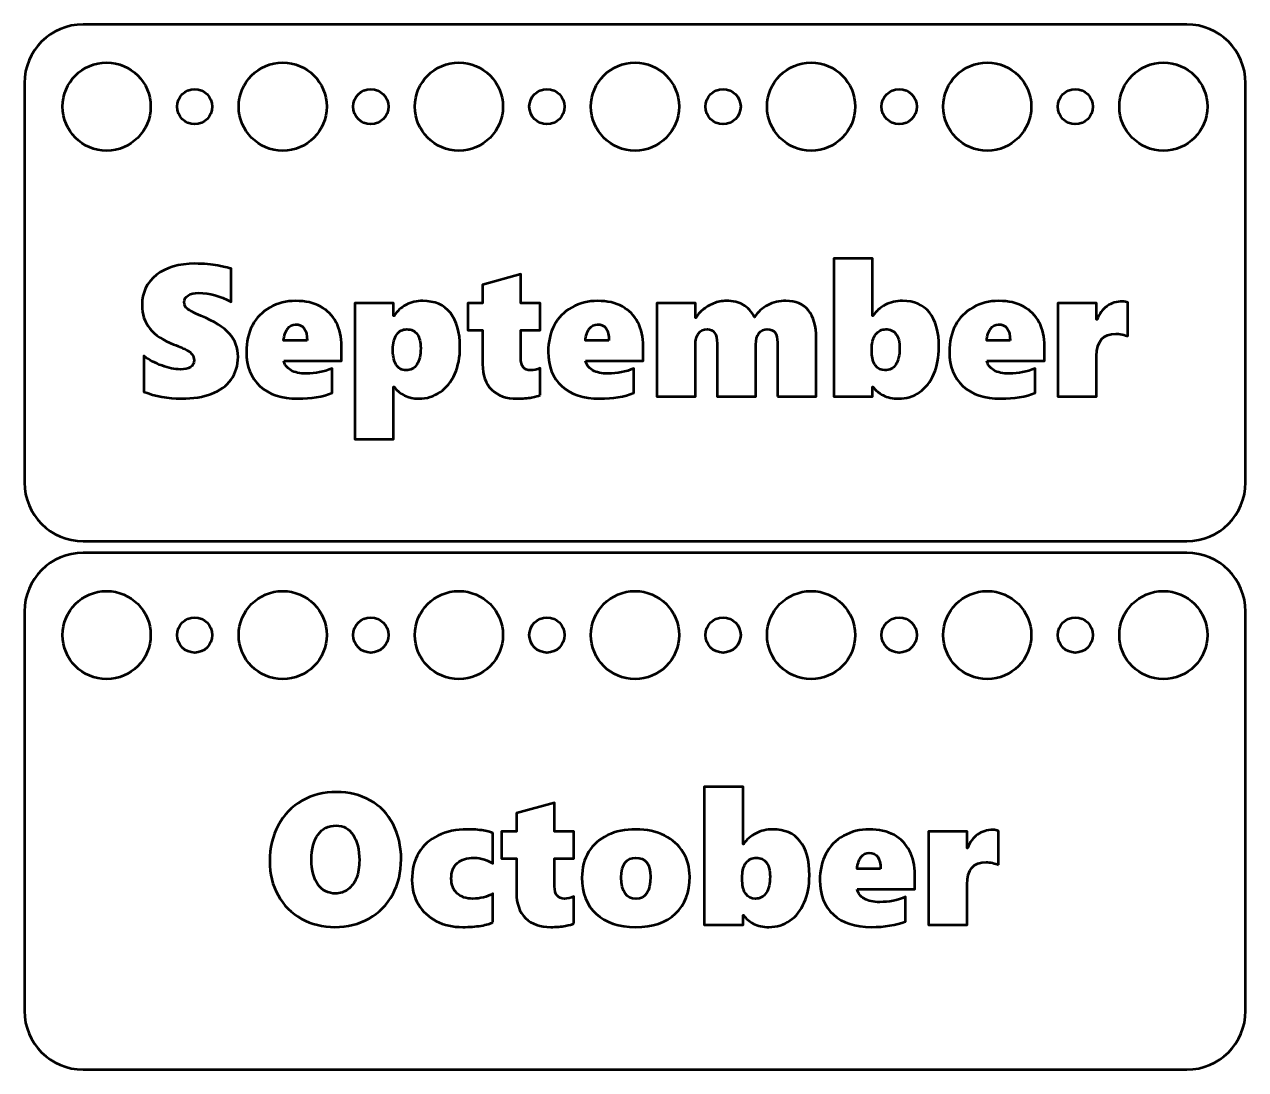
# Model space of a CAD drawing. Header units: centimetres. Extents: x -15.7 to 15.7, y -8.9 to 8.9.
# Drawn here: x 5.3 to 15.7, y 0.05 to 8.95 of the extents above; entities that cross this region are included whole.
import ezdxf

# ---------------------------------------------------------------- set-up
doc = ezdxf.new("R2010")
doc.units = ezdxf.units.CM
doc.header["$MEASUREMENT"] = 0
doc.layers.add('Layer 1', color=7, linetype='Continuous')

msp = doc.modelspace()

# ---------------------------------------------------------------- linework, layer by layer
at = {"layer": 'Layer 1', "lineweight": 53}
for centre, major_axis in [((6.00001, 8.24999), (0, 0.37501)), ((7.50001, 8.24999), (0, 0.37501)), ((9.00001, 8.24999), (0, 0.37501)), ((10.50001, 8.24999), (0, 0.37501)), ((12.00001, 8.24999), (0, 0.37501)), ((13.50001, 8.24999), (0, 0.37501)), ((15.00001, 8.24999), (0, 0.37501)), ((6.75, 8.25), (0, 0.15)), ((8.25, 8.25), (0, 0.15)), ((9.75, 8.25), (0, 0.15)), ((11.25, 8.25), (0, 0.15)), ((12.75, 8.25), (0, 0.15)), ((14.25, 8.25), (0, 0.15)), ((6.00001, 3.74999), (0, 0.37501)), ((7.50001, 3.74999), (0, 0.37501)), ((9.00001, 3.74999), (0, 0.37501)), ((10.50001, 3.74999), (0, 0.37501)), ((12.00001, 3.74999), (0, 0.37501)), ((13.50001, 3.74999), (0, 0.37501)), ((15.00001, 3.74999), (0, 0.37501)), ((6.75, 3.75), (0, 0.15)), ((8.25, 3.75), (0, 0.15)), ((9.75, 3.75), (0, 0.15)), ((11.25, 3.75), (0, 0.15)), ((12.75, 3.75), (0, 0.15)), ((14.25, 3.75), (0, 0.15))]:
    msp.add_ellipse(centre, major_axis=major_axis, ratio=1, dxfattribs=at)
for points in [[(5.3, 5.05), (5.3, 5.05), (5.3, 8.45), (5.3, 8.45), (5.3, 8.45), (5.3, 8.72614), (5.52386, 8.95), (5.8, 8.95), (5.8, 8.95), (5.8, 8.95), (15.2, 8.95), (15.2, 8.95), (15.2, 8.95), (15.47614, 8.95), (15.7, 8.72614), (15.7, 8.45), (15.7, 8.45), (15.7, 8.45), (15.7, 5.05), (15.7, 5.05), (15.7, 5.05), (15.7, 4.77386), (15.47614, 4.55), (15.2, 4.55), (15.2, 4.55), (15.2, 4.55), (5.8, 4.55), (5.8, 4.55), (5.8, 4.55), (5.52386, 4.55), (5.3, 4.77386), (5.3, 5.05)], [(5.3, 0.55), (5.3, 0.55), (5.3, 3.95), (5.3, 3.95), (5.3, 3.95), (5.3, 4.22614), (5.52386, 4.45), (5.8, 4.45), (5.8, 4.45), (5.8, 4.45), (15.2, 4.45), (15.2, 4.45), (15.2, 4.45), (15.47614, 4.45), (15.7, 4.22614), (15.7, 3.95), (15.7, 3.95), (15.7, 3.95), (15.7, 0.55), (15.7, 0.55), (15.7, 0.55), (15.7, 0.27386), (15.47614, 0.05), (15.2, 0.05), (15.2, 0.05), (15.2, 0.05), (5.8, 0.05), (5.8, 0.05), (5.8, 0.05), (5.52386, 0.05), (5.3, 0.27386), (5.3, 0.55)]]:
    msp.add_open_spline(points, degree=3, knots=[0, 0, 0, 0, 0.11111111, 0.11111111, 0.11111111, 0.11111111, 0.22222222, 0.22222222, 0.22222222, 0.22222222, 0.33333333, 0.33333333, 0.33333333, 0.33333333, 0.44444444, 0.44444444, 0.44444444, 0.44444444, 0.55555556, 0.55555556, 0.55555556, 0.55555556, 0.66666667, 0.66666667, 0.66666667, 0.66666667, 0.77777778, 0.77777778, 0.77777778, 0.77777778, 1, 1, 1, 1], dxfattribs=at)
at = {"layer": 'Layer 1', "color": 5, "lineweight": 53}
for points, knots in [([(7.11914, 6.11924), (7.11914, 6.04542), (7.0993, 5.98113), (7.05988, 5.92636), (7.05988, 5.92636), (7.02045, 5.87159), (6.96489, 5.83084), (6.89372, 5.80386), (6.89372, 5.80386), (6.82254, 5.77713), (6.73682, 5.76364), (6.63654, 5.76364), (6.63654, 5.76364), (6.52039, 5.76364), (6.41403, 5.78322), (6.31746, 5.82264), (6.31746, 5.82264), (6.31746, 5.82264), (6.31746, 6.12718), (6.31746, 6.12718), (6.31746, 6.12718), (6.36402, 6.09305), (6.41535, 6.06527), (6.47171, 6.04436), (6.47171, 6.04436), (6.52806, 6.02346), (6.58045, 6.01288), (6.62913, 6.01288), (6.62913, 6.01288), (6.66565, 6.01288), (6.69422, 6.01949), (6.71433, 6.03272), (6.71433, 6.03272), (6.73444, 6.04595), (6.74449, 6.065), (6.74449, 6.0904), (6.74449, 6.0904), (6.74449, 6.10839), (6.73947, 6.12453), (6.72941, 6.13803), (6.72941, 6.13803), (6.71936, 6.15178), (6.70401, 6.16448), (6.68364, 6.17639), (6.68364, 6.17639), (6.66327, 6.1883), (6.62543, 6.2047), (6.56987, 6.22534), (6.56987, 6.22534), (6.39101, 6.29413), (6.30158, 6.40525), (6.30158, 6.55871), (6.30158, 6.55871), (6.30158, 6.66613), (6.34233, 6.75212), (6.42408, 6.81642), (6.42408, 6.81642), (6.50557, 6.88071), (6.61511, 6.91299), (6.75269, 6.91299), (6.75269, 6.91299), (6.79132, 6.91299), (6.82704, 6.9114), (6.85959, 6.90823), (6.85959, 6.90823), (6.89213, 6.90532), (6.92176, 6.90135), (6.94849, 6.89685), (6.94849, 6.89685), (6.97494, 6.89209), (7.01225, 6.88336), (7.06041, 6.87039), (7.06041, 6.87039), (7.06041, 6.87039), (7.06041, 6.58755), (7.06041, 6.58755), (7.06041, 6.58755), (6.96674, 6.63835), (6.87493, 6.66375), (6.78444, 6.66375), (6.78444, 6.66375), (6.74714, 6.66375), (6.71724, 6.65687), (6.69449, 6.64285), (6.69449, 6.64285), (6.67173, 6.62883), (6.66036, 6.60978), (6.66036, 6.58544), (6.66036, 6.58544), (6.66036, 6.56242), (6.66962, 6.5431), (6.68787, 6.52776), (6.68787, 6.52776), (6.70613, 6.51268), (6.74449, 6.49283), (6.80297, 6.46849), (6.80297, 6.46849), (6.91806, 6.42219), (6.99955, 6.37112), (7.04744, 6.31583), (7.04744, 6.31583), (7.09533, 6.26079), (7.11914, 6.19518), (7.11914, 6.11924)], [0, 0, 0, 0, 0.03703704, 0.03703704, 0.03703704, 0.03703704, 0.07407407, 0.07407407, 0.07407407, 0.07407407, 0.11111111, 0.11111111, 0.11111111, 0.11111111, 0.14814815, 0.14814815, 0.14814815, 0.14814815, 0.18518519, 0.18518519, 0.18518519, 0.18518519, 0.22222222, 0.22222222, 0.22222222, 0.22222222, 0.25925926, 0.25925926, 0.25925926, 0.25925926, 0.2962963, 0.2962963, 0.2962963, 0.2962963, 0.33333333, 0.33333333, 0.33333333, 0.33333333, 0.37037037, 0.37037037, 0.37037037, 0.37037037, 0.40740741, 0.40740741, 0.40740741, 0.40740741, 0.44444444, 0.44444444, 0.44444444, 0.44444444, 0.48148148, 0.48148148, 0.48148148, 0.48148148, 0.51851852, 0.51851852, 0.51851852, 0.51851852, 0.55555556, 0.55555556, 0.55555556, 0.55555556, 0.59259259, 0.59259259, 0.59259259, 0.59259259, 0.62962963, 0.62962963, 0.62962963, 0.62962963, 0.66666667, 0.66666667, 0.66666667, 0.66666667, 0.7037037, 0.7037037, 0.7037037, 0.7037037, 0.74074074, 0.74074074, 0.74074074, 0.74074074, 0.77777778, 0.77777778, 0.77777778, 0.77777778, 0.81481481, 0.81481481, 0.81481481, 0.81481481, 0.85185185, 0.85185185, 0.85185185, 0.85185185, 0.88888889, 0.88888889, 0.88888889, 0.88888889, 0.92592593, 0.92592593, 0.92592593, 0.92592593, 1, 1, 1, 1]), ([(13.08842, 6.20364), (13.08842, 6.11686), (13.07413, 6.04013), (13.04529, 5.97319), (13.04529, 5.97319), (13.01671, 5.90625), (12.97597, 5.85466), (12.92332, 5.81814), (12.92332, 5.81814), (12.87066, 5.7819), (12.81087, 5.76364), (12.74419, 5.76364), (12.74419, 5.76364), (12.69313, 5.76364), (12.64921, 5.77316), (12.61269, 5.79195), (12.61269, 5.79195), (12.57645, 5.81074), (12.54761, 5.83534), (12.52644, 5.86524), (12.52644, 5.86524), (12.52644, 5.86524), (12.52327, 5.86524), (12.52327, 5.86524), (12.52327, 5.86524), (12.52327, 5.86524), (12.52327, 5.78269), (12.52327, 5.78269), (12.52327, 5.78269), (12.52327, 5.78269), (12.19307, 5.78269), (12.19307, 5.78269), (12.19307, 5.78269), (12.19307, 5.78269), (12.19307, 6.95744), (12.19307, 6.95744), (12.19307, 6.95744), (12.19307, 6.95744), (12.52327, 6.95744), (12.52327, 6.95744), (12.52327, 6.95744), (12.52327, 6.95744), (12.52327, 6.46849), (12.52327, 6.46849), (12.52327, 6.46849), (12.52327, 6.46849), (12.52644, 6.46849), (12.52644, 6.46849), (12.52644, 6.46849), (12.5521, 6.50765), (12.58729, 6.5386), (12.63148, 6.56136), (12.63148, 6.56136), (12.67567, 6.58411), (12.72435, 6.59549), (12.77753, 6.59549), (12.77753, 6.59549), (12.87781, 6.59549), (12.9548, 6.56215), (13.00825, 6.49548), (13.00825, 6.49548), (13.06169, 6.42907), (13.08842, 6.3317), (13.08842, 6.20364)], [0, 0, 0, 0, 0.05882353, 0.05882353, 0.05882353, 0.05882353, 0.11764706, 0.11764706, 0.11764706, 0.11764706, 0.17647059, 0.17647059, 0.17647059, 0.17647059, 0.23529412, 0.23529412, 0.23529412, 0.23529412, 0.29411765, 0.29411765, 0.29411765, 0.29411765, 0.35294118, 0.35294118, 0.35294118, 0.35294118, 0.41176471, 0.41176471, 0.41176471, 0.41176471, 0.47058824, 0.47058824, 0.47058824, 0.47058824, 0.52941176, 0.52941176, 0.52941176, 0.52941176, 0.58823529, 0.58823529, 0.58823529, 0.58823529, 0.64705882, 0.64705882, 0.64705882, 0.64705882, 0.70588235, 0.70588235, 0.70588235, 0.70588235, 0.76470588, 0.76470588, 0.76470588, 0.76470588, 0.82352941, 0.82352941, 0.82352941, 0.82352941, 0.88235294, 0.88235294, 0.88235294, 0.88235294, 1, 1, 1, 1]), ([(9.69249, 5.7938), (9.6774, 5.78666), (9.65306, 5.77978), (9.61893, 5.77343), (9.61893, 5.77343), (9.5848, 5.76681), (9.54379, 5.76364), (9.49564, 5.76364), (9.49564, 5.76364), (9.40382, 5.76364), (9.33186, 5.78904), (9.27974, 5.83958), (9.27974, 5.83958), (9.22788, 5.89011), (9.20195, 5.96234), (9.20195, 6.05574), (9.20195, 6.05574), (9.20195, 6.05574), (9.20195, 6.34784), (9.20195, 6.34784), (9.20195, 6.34784), (9.20195, 6.34784), (9.07654, 6.34784), (9.07654, 6.34784), (9.07654, 6.34784), (9.07654, 6.34784), (9.07654, 6.57644), (9.07654, 6.57644), (9.07654, 6.57644), (9.07654, 6.57644), (9.20195, 6.57644), (9.20195, 6.57644), (9.20195, 6.57644), (9.20195, 6.57644), (9.20195, 6.73254), (9.20195, 6.73254), (9.20195, 6.73254), (9.20195, 6.73254), (9.52739, 6.8225), (9.52739, 6.8225), (9.52739, 6.8225), (9.52739, 6.8225), (9.52739, 6.57644), (9.52739, 6.57644), (9.52739, 6.57644), (9.52739, 6.57644), (9.69249, 6.57644), (9.69249, 6.57644), (9.69249, 6.57644), (9.69249, 6.57644), (9.69249, 6.34784), (9.69249, 6.34784), (9.69249, 6.34784), (9.69249, 6.34784), (9.52739, 6.34784), (9.52739, 6.34784), (9.52739, 6.34784), (9.52739, 6.34784), (9.52739, 6.10972), (9.52739, 6.10972), (9.52739, 6.10972), (9.52739, 6.03987), (9.55517, 6.00494), (9.61046, 6.00494), (9.61046, 6.00494), (9.63613, 6.00494), (9.66365, 6.01076), (9.69249, 6.0224), (9.69249, 6.0224), (9.69249, 6.0224), (9.69249, 5.7938), (9.69249, 5.7938)], [0, 0, 0, 0, 0.05263158, 0.05263158, 0.05263158, 0.05263158, 0.10526316, 0.10526316, 0.10526316, 0.10526316, 0.15789474, 0.15789474, 0.15789474, 0.15789474, 0.21052632, 0.21052632, 0.21052632, 0.21052632, 0.26315789, 0.26315789, 0.26315789, 0.26315789, 0.31578947, 0.31578947, 0.31578947, 0.31578947, 0.36842105, 0.36842105, 0.36842105, 0.36842105, 0.42105263, 0.42105263, 0.42105263, 0.42105263, 0.47368421, 0.47368421, 0.47368421, 0.47368421, 0.52631579, 0.52631579, 0.52631579, 0.52631579, 0.57894737, 0.57894737, 0.57894737, 0.57894737, 0.63157895, 0.63157895, 0.63157895, 0.63157895, 0.68421053, 0.68421053, 0.68421053, 0.68421053, 0.73684211, 0.73684211, 0.73684211, 0.73684211, 0.78947368, 0.78947368, 0.78947368, 0.78947368, 0.84210526, 0.84210526, 0.84210526, 0.84210526, 0.89473684, 0.89473684, 0.89473684, 0.89473684, 1, 1, 1, 1]), ([(7.50941, 6.0859), (7.51523, 6.05177), (7.53481, 6.02505), (7.56841, 6.00547), (7.56841, 6.00547), (7.60201, 5.98615), (7.64646, 5.97637), (7.70176, 5.97637), (7.70176, 5.97637), (7.77875, 5.97637), (7.85178, 5.99118), (7.92057, 6.02082), (7.92057, 6.02082), (7.92057, 6.02082), (7.92057, 5.81179), (7.92057, 5.81179), (7.92057, 5.81179), (7.8404, 5.77978), (7.7433, 5.76364), (7.629, 5.76364), (7.629, 5.76364), (7.49062, 5.76364), (7.38294, 5.79909), (7.30594, 5.86974), (7.30594, 5.86974), (7.22895, 5.94038), (7.19032, 6.03775), (7.19032, 6.16184), (7.19032, 6.16184), (7.19032, 6.24703), (7.20725, 6.32218), (7.24112, 6.38726), (7.24112, 6.38726), (7.27499, 6.45209), (7.32499, 6.50315), (7.3914, 6.54019), (7.3914, 6.54019), (7.45781, 6.57697), (7.53084, 6.59549), (7.61101, 6.59549), (7.61101, 6.59549), (7.69303, 6.59549), (7.76341, 6.57962), (7.82188, 6.5476), (7.82188, 6.5476), (7.88009, 6.51559), (7.92454, 6.47061), (7.9547, 6.41266), (7.9547, 6.41266), (7.98486, 6.35498), (7.99995, 6.28725), (7.99995, 6.20973), (7.99995, 6.20973), (7.99995, 6.20973), (7.99995, 6.0859), (7.99995, 6.0859), (7.99995, 6.0859), (7.99995, 6.0859), (7.50941, 6.0859), (7.50941, 6.0859)], [0, 0, 0, 0, 0.0625, 0.0625, 0.0625, 0.0625, 0.125, 0.125, 0.125, 0.125, 0.1875, 0.1875, 0.1875, 0.1875, 0.25, 0.25, 0.25, 0.25, 0.3125, 0.3125, 0.3125, 0.3125, 0.375, 0.375, 0.375, 0.375, 0.4375, 0.4375, 0.4375, 0.4375, 0.5, 0.5, 0.5, 0.5, 0.5625, 0.5625, 0.5625, 0.5625, 0.625, 0.625, 0.625, 0.625, 0.6875, 0.6875, 0.6875, 0.6875, 0.75, 0.75, 0.75, 0.75, 0.8125, 0.8125, 0.8125, 0.8125, 0.875, 0.875, 0.875, 0.875, 1, 1, 1, 1]), ([(9.0096, 6.20364), (9.0096, 6.11686), (8.99478, 6.04013), (8.96541, 5.97345), (8.96541, 5.97345), (8.93604, 5.90704), (8.89424, 5.85519), (8.84053, 5.81867), (8.84053, 5.81867), (8.78682, 5.7819), (8.72649, 5.76364), (8.65929, 5.76364), (8.65929, 5.76364), (8.56615, 5.76364), (8.49551, 5.79751), (8.44762, 5.86524), (8.44762, 5.86524), (8.44762, 5.86524), (8.44445, 5.86524), (8.44445, 5.86524), (8.44445, 5.86524), (8.44445, 5.86524), (8.44445, 5.41756), (8.44445, 5.41756), (8.44445, 5.41756), (8.44445, 5.41756), (8.11425, 5.41756), (8.11425, 5.41756), (8.11425, 5.41756), (8.11425, 5.41756), (8.11425, 6.57644), (8.11425, 6.57644), (8.11425, 6.57644), (8.11425, 6.57644), (8.44445, 6.57644), (8.44445, 6.57644), (8.44445, 6.57644), (8.44445, 6.57644), (8.44445, 6.46849), (8.44445, 6.46849), (8.44445, 6.46849), (8.44445, 6.46849), (8.44762, 6.46849), (8.44762, 6.46849), (8.44762, 6.46849), (8.47381, 6.50818), (8.50795, 6.5394), (8.54975, 6.56189), (8.54975, 6.56189), (8.59182, 6.58438), (8.63918, 6.59549), (8.69262, 6.59549), (8.69262, 6.59549), (8.79475, 6.59549), (8.87333, 6.56136), (8.92784, 6.49336), (8.92784, 6.49336), (8.98234, 6.4251), (9.0096, 6.32853), (9.0096, 6.20364)], [0, 0, 0, 0, 0.0625, 0.0625, 0.0625, 0.0625, 0.125, 0.125, 0.125, 0.125, 0.1875, 0.1875, 0.1875, 0.1875, 0.25, 0.25, 0.25, 0.25, 0.3125, 0.3125, 0.3125, 0.3125, 0.375, 0.375, 0.375, 0.375, 0.4375, 0.4375, 0.4375, 0.4375, 0.5, 0.5, 0.5, 0.5, 0.5625, 0.5625, 0.5625, 0.5625, 0.625, 0.625, 0.625, 0.625, 0.6875, 0.6875, 0.6875, 0.6875, 0.75, 0.75, 0.75, 0.75, 0.8125, 0.8125, 0.8125, 0.8125, 0.875, 0.875, 0.875, 0.875, 1, 1, 1, 1]), ([(10.07984, 6.0859), (10.08566, 6.05177), (10.10524, 6.02505), (10.13884, 6.00547), (10.13884, 6.00547), (10.17244, 5.98615), (10.21689, 5.97637), (10.27219, 5.97637), (10.27219, 5.97637), (10.34918, 5.97637), (10.42221, 5.99118), (10.491, 6.02082), (10.491, 6.02082), (10.491, 6.02082), (10.491, 5.81179), (10.491, 5.81179), (10.491, 5.81179), (10.41083, 5.77978), (10.31373, 5.76364), (10.19943, 5.76364), (10.19943, 5.76364), (10.06105, 5.76364), (9.95337, 5.79909), (9.87637, 5.86974), (9.87637, 5.86974), (9.79938, 5.94038), (9.76075, 6.03775), (9.76075, 6.16184), (9.76075, 6.16184), (9.76075, 6.24703), (9.77768, 6.32218), (9.81155, 6.38726), (9.81155, 6.38726), (9.84542, 6.45209), (9.89542, 6.50315), (9.96183, 6.54019), (9.96183, 6.54019), (10.02824, 6.57697), (10.10127, 6.59549), (10.18144, 6.59549), (10.18144, 6.59549), (10.26346, 6.59549), (10.33384, 6.57962), (10.39231, 6.5476), (10.39231, 6.5476), (10.45052, 6.51559), (10.49497, 6.47061), (10.52513, 6.41266), (10.52513, 6.41266), (10.55529, 6.35498), (10.57038, 6.28725), (10.57038, 6.20973), (10.57038, 6.20973), (10.57038, 6.20973), (10.57038, 6.0859), (10.57038, 6.0859), (10.57038, 6.0859), (10.57038, 6.0859), (10.07984, 6.0859), (10.07984, 6.0859)], [0, 0, 0, 0, 0.0625, 0.0625, 0.0625, 0.0625, 0.125, 0.125, 0.125, 0.125, 0.1875, 0.1875, 0.1875, 0.1875, 0.25, 0.25, 0.25, 0.25, 0.3125, 0.3125, 0.3125, 0.3125, 0.375, 0.375, 0.375, 0.375, 0.4375, 0.4375, 0.4375, 0.4375, 0.5, 0.5, 0.5, 0.5, 0.5625, 0.5625, 0.5625, 0.5625, 0.625, 0.625, 0.625, 0.625, 0.6875, 0.6875, 0.6875, 0.6875, 0.75, 0.75, 0.75, 0.75, 0.8125, 0.8125, 0.8125, 0.8125, 0.875, 0.875, 0.875, 0.875, 1, 1, 1, 1]), ([(11.71338, 5.78269), (11.71338, 5.78269), (11.71338, 6.24015), (11.71338, 6.24015), (11.71338, 6.24015), (11.71338, 6.27852), (11.7065, 6.30709), (11.693, 6.32588), (11.693, 6.32588), (11.67924, 6.34467), (11.65702, 6.35419), (11.62606, 6.35419), (11.62606, 6.35419), (11.59564, 6.35419), (11.57182, 6.34281), (11.55489, 6.31979), (11.55489, 6.31979), (11.53769, 6.29678), (11.52923, 6.26476), (11.52923, 6.22402), (11.52923, 6.22402), (11.52923, 6.22402), (11.52923, 5.78269), (11.52923, 5.78269), (11.52923, 5.78269), (11.52923, 5.78269), (11.19903, 5.78269), (11.19903, 5.78269), (11.19903, 5.78269), (11.19903, 5.78269), (11.19903, 6.23248), (11.19903, 6.23248), (11.19903, 6.23248), (11.19903, 6.31371), (11.17151, 6.35419), (11.11621, 6.35419), (11.11621, 6.35419), (11.08261, 6.35419), (11.05747, 6.34255), (11.04054, 6.319), (11.04054, 6.319), (11.02334, 6.29545), (11.01488, 6.26159), (11.01488, 6.21767), (11.01488, 6.21767), (11.01488, 6.21767), (11.01488, 5.78269), (11.01488, 5.78269), (11.01488, 5.78269), (11.01488, 5.78269), (10.68468, 5.78269), (10.68468, 5.78269), (10.68468, 5.78269), (10.68468, 5.78269), (10.68468, 6.57644), (10.68468, 6.57644), (10.68468, 6.57644), (10.68468, 6.57644), (11.01488, 6.57644), (11.01488, 6.57644), (11.01488, 6.57644), (11.01488, 6.57644), (11.01488, 6.45103), (11.01488, 6.45103), (11.01488, 6.45103), (11.01488, 6.45103), (11.01805, 6.45103), (11.01805, 6.45103), (11.01805, 6.45103), (11.03049, 6.47325), (11.05006, 6.49574), (11.07732, 6.5185), (11.07732, 6.5185), (11.1043, 6.54152), (11.135, 6.56004), (11.16913, 6.57432), (11.16913, 6.57432), (11.20299, 6.58835), (11.24004, 6.59549), (11.27972, 6.59549), (11.27972, 6.59549), (11.33608, 6.59549), (11.38344, 6.58438), (11.42207, 6.56215), (11.42207, 6.56215), (11.46043, 6.54019), (11.49245, 6.505), (11.51838, 6.45711), (11.51838, 6.45711), (11.54642, 6.50156), (11.58346, 6.53569), (11.63003, 6.55951), (11.63003, 6.55951), (11.6766, 6.58358), (11.72846, 6.59549), (11.78534, 6.59549), (11.78534, 6.59549), (11.86842, 6.59549), (11.93245, 6.5685), (11.9769, 6.51426), (11.9769, 6.51426), (12.02135, 6.46002), (12.04358, 6.38171), (12.04358, 6.27931), (12.04358, 6.27931), (12.04358, 6.27931), (12.04358, 5.78269), (12.04358, 5.78269), (12.04358, 5.78269), (12.04358, 5.78269), (11.71338, 5.78269), (11.71338, 5.78269)], [0, 0, 0, 0, 0.03448276, 0.03448276, 0.03448276, 0.03448276, 0.06896552, 0.06896552, 0.06896552, 0.06896552, 0.10344828, 0.10344828, 0.10344828, 0.10344828, 0.13793103, 0.13793103, 0.13793103, 0.13793103, 0.17241379, 0.17241379, 0.17241379, 0.17241379, 0.20689655, 0.20689655, 0.20689655, 0.20689655, 0.24137931, 0.24137931, 0.24137931, 0.24137931, 0.27586207, 0.27586207, 0.27586207, 0.27586207, 0.31034483, 0.31034483, 0.31034483, 0.31034483, 0.34482759, 0.34482759, 0.34482759, 0.34482759, 0.37931034, 0.37931034, 0.37931034, 0.37931034, 0.4137931, 0.4137931, 0.4137931, 0.4137931, 0.44827586, 0.44827586, 0.44827586, 0.44827586, 0.48275862, 0.48275862, 0.48275862, 0.48275862, 0.51724138, 0.51724138, 0.51724138, 0.51724138, 0.55172414, 0.55172414, 0.55172414, 0.55172414, 0.5862069, 0.5862069, 0.5862069, 0.5862069, 0.62068966, 0.62068966, 0.62068966, 0.62068966, 0.65517241, 0.65517241, 0.65517241, 0.65517241, 0.68965517, 0.68965517, 0.68965517, 0.68965517, 0.72413793, 0.72413793, 0.72413793, 0.72413793, 0.75862069, 0.75862069, 0.75862069, 0.75862069, 0.79310345, 0.79310345, 0.79310345, 0.79310345, 0.82758621, 0.82758621, 0.82758621, 0.82758621, 0.86206897, 0.86206897, 0.86206897, 0.86206897, 0.89655172, 0.89655172, 0.89655172, 0.89655172, 0.93103448, 0.93103448, 0.93103448, 0.93103448, 1, 1, 1, 1]), ([(13.49667, 6.0859), (13.50249, 6.05177), (13.52207, 6.02505), (13.55567, 6.00547), (13.55567, 6.00547), (13.58927, 5.98615), (13.63372, 5.97637), (13.68902, 5.97637), (13.68902, 5.97637), (13.76601, 5.97637), (13.83904, 5.99118), (13.90783, 6.02082), (13.90783, 6.02082), (13.90783, 6.02082), (13.90783, 5.81179), (13.90783, 5.81179), (13.90783, 5.81179), (13.82766, 5.77978), (13.73056, 5.76364), (13.61626, 5.76364), (13.61626, 5.76364), (13.47788, 5.76364), (13.3702, 5.79909), (13.2932, 5.86974), (13.2932, 5.86974), (13.21621, 5.94038), (13.17758, 6.03775), (13.17758, 6.16184), (13.17758, 6.16184), (13.17758, 6.24703), (13.19451, 6.32218), (13.22838, 6.38726), (13.22838, 6.38726), (13.26225, 6.45209), (13.31225, 6.50315), (13.37866, 6.54019), (13.37866, 6.54019), (13.44507, 6.57697), (13.5181, 6.59549), (13.59827, 6.59549), (13.59827, 6.59549), (13.68029, 6.59549), (13.75067, 6.57962), (13.80914, 6.5476), (13.80914, 6.5476), (13.86735, 6.51559), (13.9118, 6.47061), (13.94196, 6.41266), (13.94196, 6.41266), (13.97212, 6.35498), (13.98721, 6.28725), (13.98721, 6.20973), (13.98721, 6.20973), (13.98721, 6.20973), (13.98721, 6.0859), (13.98721, 6.0859), (13.98721, 6.0859), (13.98721, 6.0859), (13.49667, 6.0859), (13.49667, 6.0859)], [0, 0, 0, 0, 0.0625, 0.0625, 0.0625, 0.0625, 0.125, 0.125, 0.125, 0.125, 0.1875, 0.1875, 0.1875, 0.1875, 0.25, 0.25, 0.25, 0.25, 0.3125, 0.3125, 0.3125, 0.3125, 0.375, 0.375, 0.375, 0.375, 0.4375, 0.4375, 0.4375, 0.4375, 0.5, 0.5, 0.5, 0.5, 0.5625, 0.5625, 0.5625, 0.5625, 0.625, 0.625, 0.625, 0.625, 0.6875, 0.6875, 0.6875, 0.6875, 0.75, 0.75, 0.75, 0.75, 0.8125, 0.8125, 0.8125, 0.8125, 0.875, 0.875, 0.875, 0.875, 1, 1, 1, 1]), ([(14.69841, 6.29387), (14.68597, 6.29942), (14.6693, 6.30471), (14.64813, 6.30921), (14.64813, 6.30921), (14.6267, 6.31371), (14.60924, 6.31609), (14.59522, 6.31609), (14.59522, 6.31609), (14.48621, 6.31609), (14.43171, 6.25312), (14.43171, 6.12691), (14.43171, 6.12691), (14.43171, 6.12691), (14.43171, 5.78269), (14.43171, 5.78269), (14.43171, 5.78269), (14.43171, 5.78269), (14.10151, 5.78269), (14.10151, 5.78269), (14.10151, 5.78269), (14.10151, 5.78269), (14.10151, 6.57644), (14.10151, 6.57644), (14.10151, 6.57644), (14.10151, 6.57644), (14.43171, 6.57644), (14.43171, 6.57644), (14.43171, 6.57644), (14.43171, 6.57644), (14.43171, 6.43674), (14.43171, 6.43674), (14.43171, 6.43674), (14.43171, 6.43674), (14.43488, 6.43674), (14.43488, 6.43674), (14.43488, 6.43674), (14.45499, 6.48701), (14.48356, 6.52538), (14.52087, 6.55157), (14.52087, 6.55157), (14.55818, 6.57776), (14.60157, 6.59073), (14.65104, 6.59073), (14.65104, 6.59073), (14.6693, 6.59073), (14.68491, 6.58755), (14.69841, 6.58147), (14.69841, 6.58147), (14.69841, 6.58147), (14.69841, 6.29387), (14.69841, 6.29387)], [0, 0, 0, 0, 0.07142857, 0.07142857, 0.07142857, 0.07142857, 0.14285714, 0.14285714, 0.14285714, 0.14285714, 0.21428571, 0.21428571, 0.21428571, 0.21428571, 0.28571429, 0.28571429, 0.28571429, 0.28571429, 0.35714286, 0.35714286, 0.35714286, 0.35714286, 0.42857143, 0.42857143, 0.42857143, 0.42857143, 0.5, 0.5, 0.5, 0.5, 0.57142857, 0.57142857, 0.57142857, 0.57142857, 0.64285714, 0.64285714, 0.64285714, 0.64285714, 0.71428571, 0.71428571, 0.71428571, 0.71428571, 0.78571429, 0.78571429, 0.78571429, 0.78571429, 0.85714286, 0.85714286, 0.85714286, 0.85714286, 1, 1, 1, 1]), ([(7.70785, 6.25894), (7.70785, 6.34996), (7.67504, 6.39547), (7.60942, 6.39547), (7.60942, 6.39547), (7.5819, 6.39547), (7.55915, 6.38303), (7.54036, 6.35816), (7.54036, 6.35816), (7.52184, 6.33302), (7.511, 6.30022), (7.50782, 6.25894), (7.50782, 6.25894), (7.50782, 6.25894), (7.70785, 6.25894), (7.70785, 6.25894)], [0, 0, 0, 0, 0.2, 0.2, 0.2, 0.2, 0.4, 0.4, 0.4, 0.4, 0.6, 0.6, 0.6, 0.6, 1, 1, 1, 1]), ([(8.67463, 6.19359), (8.67463, 6.24359), (8.66484, 6.28302), (8.64553, 6.31159), (8.64553, 6.31159), (8.62621, 6.3399), (8.59632, 6.35419), (8.5561, 6.35419), (8.5561, 6.35419), (8.52091, 6.35419), (8.4926, 6.33911), (8.4709, 6.30921), (8.4709, 6.30921), (8.44921, 6.27905), (8.43836, 6.23804), (8.43836, 6.18565), (8.43836, 6.18565), (8.43836, 6.18565), (8.43836, 6.1703), (8.43836, 6.1703), (8.43836, 6.1703), (8.43836, 6.12003), (8.44762, 6.08008), (8.46614, 6.04992), (8.46614, 6.04992), (8.48466, 6.02002), (8.51271, 6.00494), (8.54975, 6.00494), (8.54975, 6.00494), (8.5897, 6.00494), (8.62039, 6.02134), (8.64209, 6.05415), (8.64209, 6.05415), (8.66378, 6.08696), (8.67463, 6.13353), (8.67463, 6.19359)], [0, 0, 0, 0, 0.1, 0.1, 0.1, 0.1, 0.2, 0.2, 0.2, 0.2, 0.3, 0.3, 0.3, 0.3, 0.4, 0.4, 0.4, 0.4, 0.5, 0.5, 0.5, 0.5, 0.6, 0.6, 0.6, 0.6, 0.7, 0.7, 0.7, 0.7, 0.8, 0.8, 0.8, 0.8, 1, 1, 1, 1]), ([(10.27828, 6.25894), (10.27828, 6.34996), (10.24547, 6.39547), (10.17985, 6.39547), (10.17985, 6.39547), (10.15233, 6.39547), (10.12958, 6.38303), (10.11079, 6.35816), (10.11079, 6.35816), (10.09227, 6.33302), (10.08143, 6.30022), (10.07825, 6.25894), (10.07825, 6.25894), (10.07825, 6.25894), (10.27828, 6.25894), (10.27828, 6.25894)], [0, 0, 0, 0, 0.2, 0.2, 0.2, 0.2, 0.4, 0.4, 0.4, 0.4, 0.6, 0.6, 0.6, 0.6, 1, 1, 1, 1]), ([(12.75345, 6.19359), (12.75345, 6.24677), (12.74313, 6.28699), (12.72276, 6.31371), (12.72276, 6.31371), (12.70239, 6.3407), (12.67302, 6.35419), (12.63492, 6.35419), (12.63492, 6.35419), (12.60132, 6.35419), (12.57327, 6.34017), (12.55078, 6.31186), (12.55078, 6.31186), (12.52829, 6.28381), (12.51718, 6.24703), (12.51718, 6.20205), (12.51718, 6.20205), (12.51718, 6.20205), (12.51718, 6.1539), (12.51718, 6.1539), (12.51718, 6.1539), (12.51718, 6.10839), (12.52723, 6.07214), (12.54734, 6.04542), (12.54734, 6.04542), (12.56745, 6.01843), (12.59444, 6.00494), (12.62857, 6.00494), (12.62857, 6.00494), (12.66852, 6.00494), (12.69921, 6.02134), (12.72091, 6.05415), (12.72091, 6.05415), (12.7426, 6.08696), (12.75345, 6.13353), (12.75345, 6.19359)], [0, 0, 0, 0, 0.1, 0.1, 0.1, 0.1, 0.2, 0.2, 0.2, 0.2, 0.3, 0.3, 0.3, 0.3, 0.4, 0.4, 0.4, 0.4, 0.5, 0.5, 0.5, 0.5, 0.6, 0.6, 0.6, 0.6, 0.7, 0.7, 0.7, 0.7, 0.8, 0.8, 0.8, 0.8, 1, 1, 1, 1]), ([(13.69511, 6.25894), (13.69511, 6.34996), (13.6623, 6.39547), (13.59668, 6.39547), (13.59668, 6.39547), (13.56916, 6.39547), (13.54641, 6.38303), (13.52762, 6.35816), (13.52762, 6.35816), (13.5091, 6.33302), (13.49826, 6.30022), (13.49508, 6.25894), (13.49508, 6.25894), (13.49508, 6.25894), (13.69511, 6.25894), (13.69511, 6.25894)], [0, 0, 0, 0, 0.2, 0.2, 0.2, 0.2, 0.4, 0.4, 0.4, 0.4, 0.6, 0.6, 0.6, 0.6, 1, 1, 1, 1]), ([(8.5082, 1.84175), (8.5082, 1.7301), (8.48413, 1.63035), (8.43624, 1.54225), (8.43624, 1.54225), (8.38808, 1.45414), (8.32088, 1.38561), (8.23462, 1.33693), (8.23462, 1.33693), (8.14837, 1.28798), (8.0518, 1.26364), (7.94464, 1.26364), (7.94464, 1.26364), (7.84039, 1.26364), (7.74541, 1.28719), (7.65995, 1.33455), (7.65995, 1.33455), (7.57449, 1.38191), (7.50781, 1.44832), (7.46019, 1.53378), (7.46019, 1.53378), (7.41283, 1.61924), (7.38902, 1.71608), (7.38902, 1.82403), (7.38902, 1.82403), (7.38902, 1.93727), (7.41309, 2.03887), (7.46098, 2.12936), (7.46098, 2.12936), (7.50914, 2.21984), (7.5766, 2.28969), (7.66339, 2.33891), (7.66339, 2.33891), (7.75017, 2.38838), (7.84886, 2.41299), (7.95946, 2.41299), (7.95946, 2.41299), (8.06582, 2.41299), (8.16107, 2.38944), (8.24494, 2.34208), (8.24494, 2.34208), (8.32908, 2.29472), (8.3939, 2.22725), (8.43968, 2.13968), (8.43968, 2.13968), (8.48545, 2.0521), (8.5082, 1.95288), (8.5082, 1.84175)], [0, 0, 0, 0, 0.07692308, 0.07692308, 0.07692308, 0.07692308, 0.15384615, 0.15384615, 0.15384615, 0.15384615, 0.23076923, 0.23076923, 0.23076923, 0.23076923, 0.30769231, 0.30769231, 0.30769231, 0.30769231, 0.38461538, 0.38461538, 0.38461538, 0.38461538, 0.46153846, 0.46153846, 0.46153846, 0.46153846, 0.53846154, 0.53846154, 0.53846154, 0.53846154, 0.61538462, 0.61538462, 0.61538462, 0.61538462, 0.69230769, 0.69230769, 0.69230769, 0.69230769, 0.76923077, 0.76923077, 0.76923077, 0.76923077, 0.84615385, 0.84615385, 0.84615385, 0.84615385, 1, 1, 1, 1]), ([(11.9851, 1.70364), (11.9851, 1.61686), (11.97081, 1.54013), (11.94197, 1.47319), (11.94197, 1.47319), (11.91339, 1.40625), (11.87265, 1.35466), (11.82, 1.31814), (11.82, 1.31814), (11.76734, 1.2819), (11.70755, 1.26364), (11.64087, 1.26364), (11.64087, 1.26364), (11.58981, 1.26364), (11.54589, 1.27316), (11.50937, 1.29195), (11.50937, 1.29195), (11.47313, 1.31074), (11.44429, 1.33534), (11.42312, 1.36524), (11.42312, 1.36524), (11.42312, 1.36524), (11.41995, 1.36524), (11.41995, 1.36524), (11.41995, 1.36524), (11.41995, 1.36524), (11.41995, 1.28269), (11.41995, 1.28269), (11.41995, 1.28269), (11.41995, 1.28269), (11.08975, 1.28269), (11.08975, 1.28269), (11.08975, 1.28269), (11.08975, 1.28269), (11.08975, 2.45744), (11.08975, 2.45744), (11.08975, 2.45744), (11.08975, 2.45744), (11.41995, 2.45744), (11.41995, 2.45744), (11.41995, 2.45744), (11.41995, 2.45744), (11.41995, 1.96849), (11.41995, 1.96849), (11.41995, 1.96849), (11.41995, 1.96849), (11.42312, 1.96849), (11.42312, 1.96849), (11.42312, 1.96849), (11.44878, 2.00765), (11.48397, 2.0386), (11.52816, 2.06136), (11.52816, 2.06136), (11.57235, 2.08411), (11.62103, 2.09549), (11.67421, 2.09549), (11.67421, 2.09549), (11.77449, 2.09549), (11.85148, 2.06215), (11.90493, 1.99548), (11.90493, 1.99548), (11.95837, 1.92907), (11.9851, 1.8317), (11.9851, 1.70364)], [0, 0, 0, 0, 0.05882353, 0.05882353, 0.05882353, 0.05882353, 0.11764706, 0.11764706, 0.11764706, 0.11764706, 0.17647059, 0.17647059, 0.17647059, 0.17647059, 0.23529412, 0.23529412, 0.23529412, 0.23529412, 0.29411765, 0.29411765, 0.29411765, 0.29411765, 0.35294118, 0.35294118, 0.35294118, 0.35294118, 0.41176471, 0.41176471, 0.41176471, 0.41176471, 0.47058824, 0.47058824, 0.47058824, 0.47058824, 0.52941176, 0.52941176, 0.52941176, 0.52941176, 0.58823529, 0.58823529, 0.58823529, 0.58823529, 0.64705882, 0.64705882, 0.64705882, 0.64705882, 0.70588235, 0.70588235, 0.70588235, 0.70588235, 0.76470588, 0.76470588, 0.76470588, 0.76470588, 0.82352941, 0.82352941, 0.82352941, 0.82352941, 0.88235294, 0.88235294, 0.88235294, 0.88235294, 1, 1, 1, 1]), ([(9.98035, 1.2938), (9.96526, 1.28666), (9.94092, 1.27978), (9.90679, 1.27343), (9.90679, 1.27343), (9.87266, 1.26681), (9.83165, 1.26364), (9.7835, 1.26364), (9.7835, 1.26364), (9.69168, 1.26364), (9.61972, 1.28904), (9.5676, 1.33958), (9.5676, 1.33958), (9.51574, 1.39011), (9.48981, 1.46234), (9.48981, 1.55574), (9.48981, 1.55574), (9.48981, 1.55574), (9.48981, 1.84784), (9.48981, 1.84784), (9.48981, 1.84784), (9.48981, 1.84784), (9.3644, 1.84784), (9.3644, 1.84784), (9.3644, 1.84784), (9.3644, 1.84784), (9.3644, 2.07644), (9.3644, 2.07644), (9.3644, 2.07644), (9.3644, 2.07644), (9.48981, 2.07644), (9.48981, 2.07644), (9.48981, 2.07644), (9.48981, 2.07644), (9.48981, 2.23254), (9.48981, 2.23254), (9.48981, 2.23254), (9.48981, 2.23254), (9.81525, 2.3225), (9.81525, 2.3225), (9.81525, 2.3225), (9.81525, 2.3225), (9.81525, 2.07644), (9.81525, 2.07644), (9.81525, 2.07644), (9.81525, 2.07644), (9.98035, 2.07644), (9.98035, 2.07644), (9.98035, 2.07644), (9.98035, 2.07644), (9.98035, 1.84784), (9.98035, 1.84784), (9.98035, 1.84784), (9.98035, 1.84784), (9.81525, 1.84784), (9.81525, 1.84784), (9.81525, 1.84784), (9.81525, 1.84784), (9.81525, 1.60972), (9.81525, 1.60972), (9.81525, 1.60972), (9.81525, 1.53987), (9.84303, 1.50494), (9.89832, 1.50494), (9.89832, 1.50494), (9.92399, 1.50494), (9.95151, 1.51076), (9.98035, 1.5224), (9.98035, 1.5224), (9.98035, 1.5224), (9.98035, 1.2938), (9.98035, 1.2938)], [0, 0, 0, 0, 0.05263158, 0.05263158, 0.05263158, 0.05263158, 0.10526316, 0.10526316, 0.10526316, 0.10526316, 0.15789474, 0.15789474, 0.15789474, 0.15789474, 0.21052632, 0.21052632, 0.21052632, 0.21052632, 0.26315789, 0.26315789, 0.26315789, 0.26315789, 0.31578947, 0.31578947, 0.31578947, 0.31578947, 0.36842105, 0.36842105, 0.36842105, 0.36842105, 0.42105263, 0.42105263, 0.42105263, 0.42105263, 0.47368421, 0.47368421, 0.47368421, 0.47368421, 0.52631579, 0.52631579, 0.52631579, 0.52631579, 0.57894737, 0.57894737, 0.57894737, 0.57894737, 0.63157895, 0.63157895, 0.63157895, 0.63157895, 0.68421053, 0.68421053, 0.68421053, 0.68421053, 0.73684211, 0.73684211, 0.73684211, 0.73684211, 0.78947368, 0.78947368, 0.78947368, 0.78947368, 0.84210526, 0.84210526, 0.84210526, 0.84210526, 0.89473684, 0.89473684, 0.89473684, 0.89473684, 1, 1, 1, 1]), ([(8.1526, 1.83223), (8.1526, 1.92351), (8.13514, 1.99548), (8.09995, 2.04813), (8.09995, 2.04813), (8.06476, 2.10078), (8.01687, 2.12724), (7.95602, 2.12724), (7.95602, 2.12724), (7.88934, 2.12724), (7.83748, 2.10184), (7.80044, 2.0513), (7.80044, 2.0513), (7.76314, 2.00077), (7.74462, 1.92933), (7.74462, 1.83673), (7.74462, 1.83673), (7.74462, 1.7465), (7.76314, 1.67586), (7.79991, 1.62533), (7.79991, 1.62533), (7.83695, 1.57479), (7.88696, 1.54939), (7.95046, 1.54939), (7.95046, 1.54939), (7.98935, 1.54939), (8.02402, 1.56077), (8.05497, 1.58352), (8.05497, 1.58352), (8.08593, 1.60628), (8.11, 1.63882), (8.12694, 1.68115), (8.12694, 1.68115), (8.14414, 1.72349), (8.1526, 1.77376), (8.1526, 1.83223)], [0, 0, 0, 0, 0.1, 0.1, 0.1, 0.1, 0.2, 0.2, 0.2, 0.2, 0.3, 0.3, 0.3, 0.3, 0.4, 0.4, 0.4, 0.4, 0.5, 0.5, 0.5, 0.5, 0.6, 0.6, 0.6, 0.6, 0.7, 0.7, 0.7, 0.7, 0.8, 0.8, 0.8, 0.8, 1, 1, 1, 1]), ([(9.28952, 1.30544), (9.26835, 1.29301), (9.23501, 1.28295), (9.1895, 1.27528), (9.1895, 1.27528), (9.14399, 1.26761), (9.09161, 1.26364), (9.03234, 1.26364), (9.03234, 1.26364), (8.94847, 1.26364), (8.87359, 1.28057), (8.80797, 1.31444), (8.80797, 1.31444), (8.74209, 1.34831), (8.69103, 1.39567), (8.65478, 1.45652), (8.65478, 1.45652), (8.61853, 1.51738), (8.60054, 1.5859), (8.60054, 1.66184), (8.60054, 1.66184), (8.60054, 1.75259), (8.61985, 1.83038), (8.65822, 1.8952), (8.65822, 1.8952), (8.69685, 1.96002), (8.75162, 2.00977), (8.82305, 2.0439), (8.82305, 2.0439), (8.89423, 2.07829), (8.97704, 2.09549), (9.07097, 2.09549), (9.07097, 2.09549), (9.12256, 2.09549), (9.16913, 2.09205), (9.21014, 2.08544), (9.21014, 2.08544), (9.25115, 2.07882), (9.27761, 2.07088), (9.28952, 2.06215), (9.28952, 2.06215), (9.28952, 2.06215), (9.28952, 1.80498), (9.28952, 1.80498), (9.28952, 1.80498), (9.27311, 1.81794), (9.2493, 1.82932), (9.21834, 1.83937), (9.21834, 1.83937), (9.18739, 1.84916), (9.15855, 1.85419), (9.13235, 1.85419), (9.13235, 1.85419), (9.06779, 1.85419), (9.01885, 1.83884), (8.98551, 1.80789), (8.98551, 1.80789), (8.95217, 1.7772), (8.9355, 1.7338), (8.9355, 1.67798), (8.9355, 1.67798), (8.9355, 1.62321), (8.95191, 1.58061), (8.98472, 1.55045), (8.98472, 1.55045), (9.01752, 1.52002), (9.0625, 1.50494), (9.11992, 1.50494), (9.11992, 1.50494), (9.1813, 1.50494), (9.23792, 1.51976), (9.28952, 1.54939), (9.28952, 1.54939), (9.28952, 1.54939), (9.28952, 1.30544), (9.28952, 1.30544)], [0, 0, 0, 0, 0.05, 0.05, 0.05, 0.05, 0.1, 0.1, 0.1, 0.1, 0.15, 0.15, 0.15, 0.15, 0.2, 0.2, 0.2, 0.2, 0.25, 0.25, 0.25, 0.25, 0.3, 0.3, 0.3, 0.3, 0.35, 0.35, 0.35, 0.35, 0.4, 0.4, 0.4, 0.4, 0.45, 0.45, 0.45, 0.45, 0.5, 0.5, 0.5, 0.5, 0.55, 0.55, 0.55, 0.55, 0.6, 0.6, 0.6, 0.6, 0.65, 0.65, 0.65, 0.65, 0.7, 0.7, 0.7, 0.7, 0.75, 0.75, 0.75, 0.75, 0.8, 0.8, 0.8, 0.8, 0.85, 0.85, 0.85, 0.85, 0.9, 0.9, 0.9, 0.9, 1, 1, 1, 1]), ([(10.96619, 1.69359), (10.96619, 1.55971), (10.9257, 1.45467), (10.84501, 1.3782), (10.84501, 1.3782), (10.76404, 1.30174), (10.65107, 1.26364), (10.50581, 1.26364), (10.50581, 1.26364), (10.36161, 1.26364), (10.24943, 1.30095), (10.169, 1.37556), (10.169, 1.37556), (10.08883, 1.45017), (10.04861, 1.55309), (10.04861, 1.68433), (10.04861, 1.68433), (10.04861, 1.76847), (10.0674, 1.84149), (10.10523, 1.9034), (10.10523, 1.9034), (10.1428, 1.96532), (10.19651, 2.01294), (10.26636, 2.04601), (10.26636, 2.04601), (10.33621, 2.07909), (10.41638, 2.09549), (10.5074, 2.09549), (10.5074, 2.09549), (10.60132, 2.09549), (10.68282, 2.07829), (10.75187, 2.04363), (10.75187, 2.04363), (10.82093, 2.00897), (10.87385, 1.96108), (10.91089, 1.89943), (10.91089, 1.89943), (10.94766, 1.83805), (10.96619, 1.76952), (10.96619, 1.69359)], [0, 0, 0, 0, 0.09090909, 0.09090909, 0.09090909, 0.09090909, 0.18181818, 0.18181818, 0.18181818, 0.18181818, 0.27272727, 0.27272727, 0.27272727, 0.27272727, 0.36363636, 0.36363636, 0.36363636, 0.36363636, 0.45454545, 0.45454545, 0.45454545, 0.45454545, 0.54545455, 0.54545455, 0.54545455, 0.54545455, 0.63636364, 0.63636364, 0.63636364, 0.63636364, 0.72727273, 0.72727273, 0.72727273, 0.72727273, 0.81818182, 0.81818182, 0.81818182, 0.81818182, 1, 1, 1, 1]), ([(12.39335, 1.5859), (12.39917, 1.55177), (12.41875, 1.52505), (12.45235, 1.50547), (12.45235, 1.50547), (12.48595, 1.48615), (12.5304, 1.47637), (12.5857, 1.47637), (12.5857, 1.47637), (12.66269, 1.47637), (12.73572, 1.49118), (12.80451, 1.52082), (12.80451, 1.52082), (12.80451, 1.52082), (12.80451, 1.31179), (12.80451, 1.31179), (12.80451, 1.31179), (12.72434, 1.27978), (12.62724, 1.26364), (12.51294, 1.26364), (12.51294, 1.26364), (12.37456, 1.26364), (12.26688, 1.29909), (12.18988, 1.36974), (12.18988, 1.36974), (12.11289, 1.44038), (12.07426, 1.53775), (12.07426, 1.66184), (12.07426, 1.66184), (12.07426, 1.74703), (12.09119, 1.82218), (12.12506, 1.88726), (12.12506, 1.88726), (12.15893, 1.95209), (12.20893, 2.00315), (12.27534, 2.04019), (12.27534, 2.04019), (12.34175, 2.07697), (12.41478, 2.09549), (12.49495, 2.09549), (12.49495, 2.09549), (12.57697, 2.09549), (12.64735, 2.07962), (12.70582, 2.0476), (12.70582, 2.0476), (12.76403, 2.01559), (12.80848, 1.97061), (12.83864, 1.91266), (12.83864, 1.91266), (12.8688, 1.85498), (12.88389, 1.78725), (12.88389, 1.70973), (12.88389, 1.70973), (12.88389, 1.70973), (12.88389, 1.5859), (12.88389, 1.5859), (12.88389, 1.5859), (12.88389, 1.5859), (12.39335, 1.5859), (12.39335, 1.5859)], [0, 0, 0, 0, 0.0625, 0.0625, 0.0625, 0.0625, 0.125, 0.125, 0.125, 0.125, 0.1875, 0.1875, 0.1875, 0.1875, 0.25, 0.25, 0.25, 0.25, 0.3125, 0.3125, 0.3125, 0.3125, 0.375, 0.375, 0.375, 0.375, 0.4375, 0.4375, 0.4375, 0.4375, 0.5, 0.5, 0.5, 0.5, 0.5625, 0.5625, 0.5625, 0.5625, 0.625, 0.625, 0.625, 0.625, 0.6875, 0.6875, 0.6875, 0.6875, 0.75, 0.75, 0.75, 0.75, 0.8125, 0.8125, 0.8125, 0.8125, 0.875, 0.875, 0.875, 0.875, 1, 1, 1, 1]), ([(13.59509, 1.79387), (13.58265, 1.79942), (13.56598, 1.80471), (13.54481, 1.80921), (13.54481, 1.80921), (13.52338, 1.81371), (13.50592, 1.81609), (13.4919, 1.81609), (13.4919, 1.81609), (13.38289, 1.81609), (13.32839, 1.75312), (13.32839, 1.62691), (13.32839, 1.62691), (13.32839, 1.62691), (13.32839, 1.28269), (13.32839, 1.28269), (13.32839, 1.28269), (13.32839, 1.28269), (12.99819, 1.28269), (12.99819, 1.28269), (12.99819, 1.28269), (12.99819, 1.28269), (12.99819, 2.07644), (12.99819, 2.07644), (12.99819, 2.07644), (12.99819, 2.07644), (13.32839, 2.07644), (13.32839, 2.07644), (13.32839, 2.07644), (13.32839, 2.07644), (13.32839, 1.93674), (13.32839, 1.93674), (13.32839, 1.93674), (13.32839, 1.93674), (13.33156, 1.93674), (13.33156, 1.93674), (13.33156, 1.93674), (13.35167, 1.98701), (13.38024, 2.02538), (13.41755, 2.05157), (13.41755, 2.05157), (13.45486, 2.07776), (13.49825, 2.09073), (13.54772, 2.09073), (13.54772, 2.09073), (13.56598, 2.09073), (13.58159, 2.08755), (13.59509, 2.08147), (13.59509, 2.08147), (13.59509, 2.08147), (13.59509, 1.79387), (13.59509, 1.79387)], [0, 0, 0, 0, 0.07142857, 0.07142857, 0.07142857, 0.07142857, 0.14285714, 0.14285714, 0.14285714, 0.14285714, 0.21428571, 0.21428571, 0.21428571, 0.21428571, 0.28571429, 0.28571429, 0.28571429, 0.28571429, 0.35714286, 0.35714286, 0.35714286, 0.35714286, 0.42857143, 0.42857143, 0.42857143, 0.42857143, 0.5, 0.5, 0.5, 0.5, 0.57142857, 0.57142857, 0.57142857, 0.57142857, 0.64285714, 0.64285714, 0.64285714, 0.64285714, 0.71428571, 0.71428571, 0.71428571, 0.71428571, 0.78571429, 0.78571429, 0.78571429, 0.78571429, 0.85714286, 0.85714286, 0.85714286, 0.85714286, 1, 1, 1, 1]), ([(12.59179, 1.75894), (12.59179, 1.84996), (12.55898, 1.89547), (12.49336, 1.89547), (12.49336, 1.89547), (12.46584, 1.89547), (12.44309, 1.88303), (12.4243, 1.85816), (12.4243, 1.85816), (12.40578, 1.83302), (12.39494, 1.80022), (12.39176, 1.75894), (12.39176, 1.75894), (12.39176, 1.75894), (12.59179, 1.75894), (12.59179, 1.75894)], [0, 0, 0, 0, 0.2, 0.2, 0.2, 0.2, 0.4, 0.4, 0.4, 0.4, 0.6, 0.6, 0.6, 0.6, 1, 1, 1, 1]), ([(10.63122, 1.692), (10.63122, 1.80022), (10.58995, 1.85419), (10.5074, 1.85419), (10.5074, 1.85419), (10.42485, 1.85419), (10.38357, 1.79757), (10.38357, 1.68433), (10.38357, 1.68433), (10.38357, 1.56474), (10.42538, 1.50494), (10.50899, 1.50494), (10.50899, 1.50494), (10.59048, 1.50494), (10.63122, 1.56738), (10.63122, 1.692)], [0, 0, 0, 0, 0.2, 0.2, 0.2, 0.2, 0.4, 0.4, 0.4, 0.4, 0.6, 0.6, 0.6, 0.6, 1, 1, 1, 1]), ([(11.65013, 1.69359), (11.65013, 1.74677), (11.63981, 1.78699), (11.61944, 1.81371), (11.61944, 1.81371), (11.59907, 1.8407), (11.5697, 1.85419), (11.5316, 1.85419), (11.5316, 1.85419), (11.498, 1.85419), (11.46995, 1.84017), (11.44746, 1.81186), (11.44746, 1.81186), (11.42497, 1.78381), (11.41386, 1.74703), (11.41386, 1.70205), (11.41386, 1.70205), (11.41386, 1.70205), (11.41386, 1.6539), (11.41386, 1.6539), (11.41386, 1.6539), (11.41386, 1.60839), (11.42391, 1.57214), (11.44402, 1.54542), (11.44402, 1.54542), (11.46413, 1.51843), (11.49112, 1.50494), (11.52525, 1.50494), (11.52525, 1.50494), (11.5652, 1.50494), (11.59589, 1.52134), (11.61759, 1.55415), (11.61759, 1.55415), (11.63928, 1.58696), (11.65013, 1.63353), (11.65013, 1.69359)], [0, 0, 0, 0, 0.1, 0.1, 0.1, 0.1, 0.2, 0.2, 0.2, 0.2, 0.3, 0.3, 0.3, 0.3, 0.4, 0.4, 0.4, 0.4, 0.5, 0.5, 0.5, 0.5, 0.6, 0.6, 0.6, 0.6, 0.7, 0.7, 0.7, 0.7, 0.8, 0.8, 0.8, 0.8, 1, 1, 1, 1])]:
    msp.add_open_spline(points, degree=3, knots=knots, dxfattribs=at)

doc.saveas('drawing.dxf')
